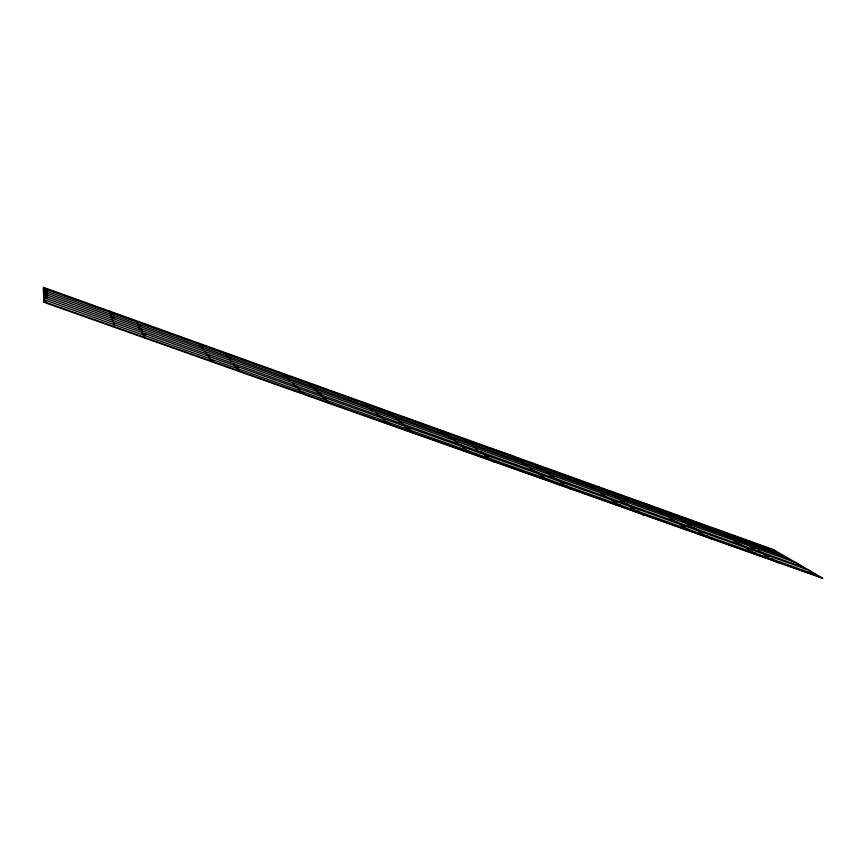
<?xml version="1.0" encoding="UTF-8"?>
<svg xmlns="http://www.w3.org/2000/svg" width="866" height="866" viewBox="0 0 866 866"><rect width="100%" height="100%" fill="white"/><g stroke="black" fill="none" stroke-linecap="round" stroke-linejoin="round"><path stroke-width="1.3" d="M43.506 287.371L43.765 302.245L822.7 578.174L773.1 549.445L43.506 287.371L43.765 302.245M43.332 288.93L43.538 288.378L776.456 551.923L773.1 549.445M43.387 290.716L43.592 290.153L782.702 555.55L777.495 552.53M43.636 298.229L43.852 297.644L808.963 570.218L811.041 571.982M111.205 316.772L110.642 314.174M112.807 320.983L112.201 318.287M114.474 325.378L113.847 322.574M139.859 328.799L138.982 326.081M144.406 337.967L143.453 335.023M199.516 344.96L198.779 343.153M202.871 349.561L201.388 346.703M227.033 356.5L225.322 353.62M230.962 361.339L229.176 358.362M235.065 366.394L233.203 363.287M239.341 371.655L237.392 368.44M284.708 375.519L283.507 373.582M289.699 380.618L287.382 377.522M294.884 385.911L292.47 382.707M323.018 397.71L320.312 394.376M363.785 402.993L365.604 404.541M372.055 410.073L368.992 406.771M392.082 415.626L388.888 412.324M406.338 427.371L402.874 423.831M413.905 433.617L410.3 429.937M440.329 430.467L442.504 432.134L440.329 430.467L449.118 433.628M468.506 443.002L464.674 439.527M466.731 450.601L462.704 446.856M476.787 449.14L472.804 445.546M515.714 458.395L513.397 456.155L488.078 447.614M524.666 464.663L520.347 461.015M533.943 471.169L529.462 467.391M541.239 469.058L536.844 465.432M550.689 475.531L546.121 471.786M582.677 481.572L585.492 483.423L582.677 481.572L595.191 486.064M605.875 496.813L600.842 492.906M610.562 493.88L605.648 490.124M621.041 500.667L615.953 496.781M631.92 507.692L626.638 503.676M663.031 514.155L657.695 510.247M674.387 521.245L668.855 517.208M676.692 517.576L671.323 513.7M686.164 528.606L680.427 524.428M688.113 524.623L682.549 520.607M699.955 531.919L694.186 527.773M712.328 528.119L715.652 530.122L712.328 528.119L771.649 549.423M727.472 537.201L721.703 533.185M733.881 536.649L740.04 539.756M752.121 547.474L746.124 543.361M752.402 552.151L746.2 547.853M802.078 566.786L43.787 295.707L43.571 296.291L47.37 297.644M142.089 333.28L145.91 334.644M234.61 366.231L238.886 367.747M322.834 397.646L326.623 398.988M405.158 426.949L408.979 428.313M489.214 456.88L485.361 455.516L481.247 451.803M560.345 482.21L564.253 483.596M631.292 507.476L635.049 508.807M699.198 531.648L702.986 533.001M764.819 555.019L768.597 556.362M46.223 301.119L43.701 300.221L43.917 299.614L815.577 574.613L813.304 573.292M213.826 360.7L210.016 359.336L208.381 356.262M304.074 392.774L300.296 391.432L297.774 388.109M389.7 423.214L385.749 421.807L382.426 418.256M465.778 450.255L469.567 451.608M614.784 503.233L620.446 505.246M683.198 527.556L688.275 529.353M751.255 551.75L756.278 553.536M43.982 301.649L822.7 578.174M789.24 558.797L43.657 291.961L43.452 292.535L47.262 293.899M112.082 317.086L114.626 317.995M448.599 437.449L454.055 439.408M523.161 464.122L527.188 465.562M726.855 536.985L730.677 538.349M47.316 295.75L43.506 294.386L43.722 293.812L795.702 562.532L806.538 569.373M138.636 328.366L142.446 329.73M317.248 392.157L321.232 393.575M401.618 422.294L399.074 421.385L395.74 417.964M550.549 475.488L554.457 476.885M620.792 500.57L624.841 502.02M687.745 524.482L691.88 525.965M751.244 547.171L755.834 548.806M206.368 354.346L210.167 355.699M293.585 385.446L297.374 386.799M378.529 415.745L382.545 417.174M458.287 444.182L462.119 445.546M531.551 470.314L537.862 472.565M673.586 520.964L678.154 522.599M738.2 544.01L743.537 545.905M44.567 288.378L55.987 292.481M63.597 295.209L80.083 301.13M85.149 302.948L104.18 309.779M109.246 311.608L133.158 320.182M140.703 322.899L191.029 340.966M198.585 343.672L217.55 350.492M220.083 351.39L247.903 361.382M251.692 362.746L270.668 369.555M275.724 371.373L282.045 373.647M283.312 374.101L305.947 382.22M309.714 383.573L328.582 390.35M331.093 391.248L358.762 401.185M365.041 403.437L395.156 414.251M398.923 415.604L439.073 430.012M454.152 435.425L484.3 446.261M514.469 457.086L539.724 466.157M543.523 467.51L581.411 481.117M598.936 487.417L628.965 498.188M632.721 499.541L649.175 504.932L652.26 506.859M650.247 505.831L707.262 526.301M44.588 289.385L47.121 290.294M113.478 314.098L109.679 312.734L109.452 311.056M198.595 344.636L202.384 345.989M283.593 375.119L288.67 376.948M364.662 404.205L369.381 405.894M441.747 431.853L446.293 433.487M515.129 458.179L518.918 459.543M582.937 482.503L589.194 484.754M652.066 507.303L655.973 508.71M715.056 529.905L719.451 531.475M44.653 291.16L47.186 292.069M141.494 325.854L137.726 324.501L136.893 321.881M228.288 356.954L230.821 357.853M315.462 388.174L311.695 386.831L309.205 383.725M391.681 415.474L395.903 416.99M469.762 443.446L472.262 444.345M540.232 468.69L545.255 470.487M677.58 517.89L680.481 518.929M737.745 539.442L743.991 541.683M784.823 556.773L789.056 559.23M792.282 561.103L794.436 562.348M817.883 575.955L822.494 578.629M758.616 550.765L765.024 554.565M771.541 558.429L777.982 562.824L775.774 561.514M733.74 540.395L739.91 544.097M706.245 535.199L712.231 539.496L710.163 538.219M637.722 510.832L643.211 514.999L641.316 513.765M590.644 486.216L595.7 489.528M611.418 499.844L616.852 503.406M555.745 478.378L560.692 481.767M565.736 485.231L570.672 489.258L568.616 487.839M538.933 474.016L543.805 477.426M490.026 458.298L494.345 462.163L491.628 460.149M446.553 434.57L450.472 437.557M454.466 440.599L458.547 443.695M375.573 412.4L378.962 415.301M314.65 388.942L317.454 391.627M326.211 400.027L329.037 403.491L327.51 402.03M204.809 351.38L206.584 353.793M141.169 330.455L142.295 332.717"/></g></svg>
